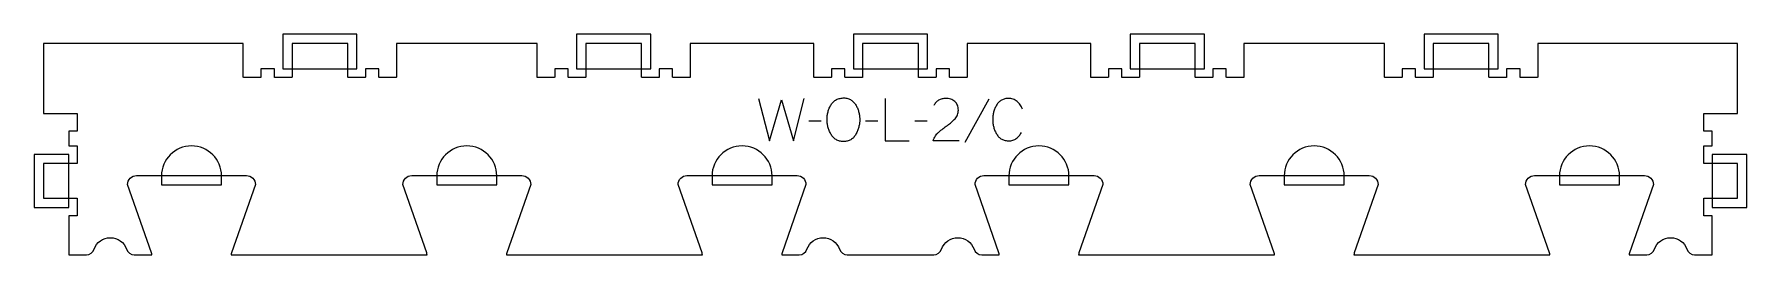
# Model space of a CAD drawing. Extents: x -6 to 1206, y 0 to 156.
import ezdxf

# ---------------------------------------------------------------- set-up
doc = ezdxf.new("R2010")
doc.units = 0
for name, color, linetype in [('1_ANYTOOL_1MMDEEP_LABELS_S', 2, 'CONTINUOUS'), ('4_ANYTOOL_CUTTHROUGH_OUTSI', 5, 'CONTINUOUS'), ('5_ANYTOOL_HALF_MILL_9MM_IN', 3, 'CONTINUOUS')]:
    doc.layers.add(name, color=color, linetype=linetype)

msp = doc.modelspace()

# ---------------------------------------------------------------- linework, layer by layer
at = {"layer": '1_ANYTOOL_1MMDEEP_LABELS_S'}
for p, q in [((669.478561, 110.124661), (652.292847, 79.353232)), ((550.764276, 94.481804), (541.978561, 94.39609)), ((590.792847, 94.481804), (582.007133, 94.39609)), ((625.678561, 94.481804), (616.892847, 94.39609))]:
    msp.add_line(p, q, dxfattribs=at)
for points in [[(506.407133, 110.59609), (514.121419, 80.59609), (522.564276, 109.69609), (531.04999, 80.59609), (538.54999, 110.59609)], [(595.935704, 110.59609), (595.935704, 80.59609), (613.035704, 80.59609)]]:
    msp.add_lwpolyline(points, dxfattribs=at)
msp.add_lwpolyline([(566.835704, 110.938947, -0.064784), (569.50966, 110.591025, -0.088904), (571.935704, 109.460375, -0.05419), (573.858269, 107.768245, -0.051179), (575.385704, 105.710375, -0.041653), (576.567904, 103.281603, -0.036749), (577.357133, 100.69609, -0.024892), (577.814912, 98.076826, -0.030823), (577.978561, 95.424661, -0.034269), (577.802042, 92.852164, -0.031918), (577.28749, 90.324661, -0.031725), (576.399303, 87.715264, -0.026303), (575.214276, 85.224661, -0.058719), (573.690495, 83.062914, -0.077745), (571.651776, 81.399661, -0.077243), (569.164788, 80.420823, -0.055252), (566.492847, 80.124661, -0.054051), (563.738922, 80.42324, -0.077615), (561.173204, 81.42109, -0.078558), (559.098131, 83.108163, -0.060481), (557.557133, 85.310375, -0.02629), (556.370472, 87.849594, -0.031299), (555.483919, 90.506804, -0.031469), (554.96888, 93.093619, -0.033416), (554.792847, 95.724661, -0.032847), (554.971525, 98.44161, -0.035049), (555.516061, 101.10859, -0.03503), (556.432035, 103.685628, -0.032231), (557.685704, 106.117518, -0.062518), (559.307593, 108.184612, -0.074052), (561.419633, 109.73359, -0.072322), (564.046486, 110.66448, -0.049083)], format="xyb", close=True, dxfattribs=at)
for points in [[(648.264276, 80.638947), (629.964276, 80.681804, -0.034491), (630.627054, 82.429136, -0.037732), (631.533919, 84.062161, -0.037744), (632.673213, 85.536797, -0.03482), (634.014276, 86.831804, -0.00859), (636.973501, 89.230387, -0.008791), (640.014276, 91.524661, 0.020588), (642.833564, 93.758104, 0.025206), (645.435704, 96.238947, 0.046908), (646.456299, 97.540189, 0.051091), (647.203561, 99.013947, 0.050722), (647.652294, 100.662121, 0.041139), (647.792847, 102.367518, 0.039396), (647.650202, 104.175104, 0.058519), (647.160704, 105.913947, 0.060358), (646.370147, 107.321063, 0.061397), (645.264276, 108.49609, 0.048006), (643.908319, 109.418049, 0.045901), (642.403561, 110.07109, 0.045216), (640.6635, 110.473649, 0.034258), (638.878561, 110.59609, 0.055622), (636.243991, 110.302102, 0.079896), (633.79999, 109.32109, 0.080617), (631.830603, 107.655389, 0.060287), (630.392847, 105.49609)], [(693.092847, 103.09609, 0.059291), (691.556686, 106.025506, 0.066881), (689.342847, 108.474661, 0.04529), (688.025862, 109.398538, 0.046757), (686.56249, 110.065732, 0.04633), (684.922578, 110.470064, 0.037303), (683.235704, 110.59609, 0.054828), (680.730064, 110.320504, 0.073548), (678.38749, 109.422875, 0.073729), (676.418168, 107.894642, 0.056205), (674.89999, 105.903232, 0.033355), (673.678821, 103.513357, 0.034965), (672.794633, 100.980018, 0.034911), (672.264605, 98.312011, 0.031589), (672.092847, 95.59609, 0.032085), (672.26735, 92.879461, 0.035383), (672.805347, 90.212161, 0.035431), (673.703836, 87.677004, 0.033598), (674.942847, 85.288947, 0.058628), (676.505048, 83.288062, 0.073381), (678.526776, 81.769304, 0.072539), (680.972749, 80.86825, 0.05208), (683.578561, 80.59609, 0.033243), (685.019936, 80.692026, 0.042283), (686.428561, 81.003232, 0.042766), (687.671258, 81.510322, 0.044269), (688.807133, 82.224661, 0.055485), (690.818928, 84.139562, 0.045948), (692.407133, 86.424661)]]:
    msp.add_lwpolyline(points, format="xyb", dxfattribs=at)
at = {"layer": '4_ANYTOOL_CUTTHROUGH_OUTSI'}
msp.add_lwpolyline([(630.404437, 0, 0.317837), (635.825589, 3.833333, -0.707107), (658.924411, 3.833333, 0.317837), (664.345563, 0), (676.744563, 0, 0.061784), (676.509569, 1.39487), (659.614035, 49.667412, -0.084368), (659.6, 49.75, -0.414214), (665.85, 56), (743.85, 56, -0.414214), (750.1, 49.75, -0.084368), (750.085965, 49.667412), (733.186852, 1.383805, 0.061178), (732.955437, 0), (871.644563, 0, 0.061784), (871.409569, 1.39487), (854.514035, 49.667412, -0.084368), (854.5, 49.75, -0.414214), (860.75, 56), (938.75, 56, -0.414214), (945, 49.75, -0.084368), (944.985965, 49.667412), (928.086852, 1.383805, 0.061178), (927.855437, 0), (1066.544563, 0, 0.061784), (1066.309569, 1.39487), (1049.414035, 49.667412, -0.084368), (1049.4, 49.75, -0.414214), (1055.65, 56), (1133.65, 56, -0.414214), (1139.9, 49.75, -0.084368), (1139.885965, 49.667412), (1122.986852, 1.383805, 0.061178), (1122.755437, 0), (1135.154437, 0, 0.317837), (1140.575589, 3.833333, -0.707107), (1163.674411, 3.833333, 0.317837), (1169.095563, 0), (1181.5, 0), (1181.5, 27.5), (1175.75, 27.5, -0.414214), (1175.5, 27.75), (1175.5, 39.75, -0.414214), (1175.75, 40), (1199.5, 40), (1199.5, 64.5), (1175.75, 64.5, -0.414214), (1175.5, 64.75), (1175.5, 76.75, -0.414214), (1175.75, 77), (1181.5, 77), (1181.5, 87.5), (1175.75, 87.5, -0.414214), (1175.5, 87.75), (1175.5, 99.75, -0.414214), (1175.75, 100), (1199.5, 100), (1199.5, 149.5), (1058, 149.5), (1058, 125.75, -0.414214), (1057.75, 125.5), (1045.75, 125.5, -0.414214), (1045.5, 125.75), (1045.5, 131.5), (1036, 131.5), (1036, 125.75, -0.414214), (1035.75, 125.5), (1023.75, 125.5, -0.414214), (1023.5, 125.75), (1023.5, 149.5), (984, 149.5), (984, 125.75, -0.414214), (983.75, 125.5), (971.75, 125.5, -0.414214), (971.5, 125.75), (971.5, 131.5), (962, 131.5), (962, 125.75, -0.414214), (961.75, 125.5), (949.75, 125.5, -0.414214), (949.5, 125.75), (949.5, 149.5), (850, 149.5), (850, 125.75, -0.414214), (849.75, 125.5), (837.75, 125.5, -0.414214), (837.5, 125.75), (837.5, 131.5), (828, 131.5), (828, 125.75, -0.414214), (827.75, 125.5), (815.75, 125.5, -0.414214), (815.5, 125.75), (815.5, 149.5), (776, 149.5), (776, 125.75, -0.414214), (775.75, 125.5), (763.75, 125.5, -0.414214), (763.5, 125.75), (763.5, 131.5), (754, 131.5), (754, 125.75, -0.414214), (753.75, 125.5), (741.75, 125.5, -0.414214), (741.5, 125.75), (741.5, 149.5), (654, 149.5), (654, 125.75, -0.414214), (653.75, 125.5), (641.75, 125.5, -0.414214), (641.5, 125.75), (641.5, 131.5), (632, 131.5), (632, 125.75, -0.414214), (631.75, 125.5), (619.75, 125.5, -0.414214), (619.5, 125.75), (619.5, 149.5), (580, 149.5), (580, 125.75, -0.414214), (579.75, 125.5), (567.75, 125.5, -0.414214), (567.5, 125.75), (567.5, 131.5), (558, 131.5), (558, 125.75, -0.414214), (557.75, 125.5), (545.75, 125.5, -0.414214), (545.5, 125.75), (545.5, 149.5), (458, 149.5), (458, 125.75, -0.414214), (457.75, 125.5), (445.75, 125.5, -0.414214), (445.5, 125.75), (445.5, 131.5), (436, 131.5), (436, 125.75, -0.414214), (435.75, 125.5), (423.75, 125.5, -0.414214), (423.5, 125.75), (423.5, 149.5), (384, 149.5), (384, 125.75, -0.414214), (383.75, 125.5), (371.75, 125.5, -0.414214), (371.5, 125.75), (371.5, 131.5), (362, 131.5), (362, 125.75, -0.414214), (361.75, 125.5), (349.75, 125.5, -0.414214), (349.5, 125.75), (349.5, 149.5), (250, 149.5), (250, 125.75, -0.414214), (249.75, 125.5), (237.75, 125.5, -0.414214), (237.5, 125.75), (237.5, 131.5), (228, 131.5), (228, 125.75, -0.414214), (227.75, 125.5), (215.75, 125.5, -0.414214), (215.5, 125.75), (215.5, 149.5), (176, 149.5), (176, 125.75, -0.414214), (175.75, 125.5), (163.75, 125.5, -0.414214), (163.5, 125.75), (163.5, 131.5), (154, 131.5), (154, 125.75, -0.414214), (153.75, 125.5), (141.75, 125.5, -0.414214), (141.5, 125.75), (141.5, 149.5), (0, 149.5), (0, 100), (23.75, 100, -0.414214), (24, 99.75), (24, 87.75, -0.414214), (23.75, 87.5), (18, 87.5), (18, 77), (23.75, 77, -0.414214), (24, 76.75), (24, 64.75, -0.414214), (23.75, 64.5), (0, 64.5), (0, 40), (23.75, 40, -0.414214), (24, 39.75), (24, 27.75, -0.414214), (23.75, 27.5), (18, 27.5), (18, 0), (30.404437, 0, 0.317837), (35.825589, 3.833333, -0.707107), (58.924411, 3.833333, 0.317837), (64.345563, 0), (76.744563, 0, 0.061784), (76.509569, 1.39487), (59.614035, 49.667412, -0.084368), (59.6, 49.75, -0.414214), (65.85, 56), (143.85, 56, -0.414214), (150.1, 49.75, -0.084368), (150.085965, 49.667412), (133.186852, 1.383805, 0.061178), (132.955437, 0), (271.644563, 0, 0.061784), (271.409569, 1.39487), (254.514035, 49.667412, -0.084368), (254.5, 49.75, -0.414214), (260.75, 56), (338.75, 56, -0.414214), (345, 49.75, -0.084368), (344.985965, 49.667412), (328.086852, 1.383805, 0.061178), (327.855437, 0), (466.544563, 0, 0.061784), (466.309569, 1.39487), (449.414035, 49.667412, -0.084368), (449.4, 49.75, -0.414214), (455.65, 56), (533.65, 56, -0.414214), (539.9, 49.75, -0.084368), (539.885965, 49.667412), (522.986852, 1.383805, 0.061178), (522.755437, 0), (535.154437, 0, 0.317837), (540.575589, 3.833333, -0.707107), (563.674411, 3.833333, 0.317837), (569.095563, 0)], format="xyb", close=True, dxfattribs=at)
at = {"layer": '5_ANYTOOL_HALF_MILL_9MM_IN'}
for points in [[(175.5, 131.5), (216, 131.5), (222, 131.5), (222, 149.74), (222, 156), (169.5, 156), (169.5, 149.74), (169.5, 131.5)], [(383.5, 131.5), (424, 131.5), (430, 131.5), (430, 149.74), (430, 156), (377.5, 156), (377.5, 149.74), (377.5, 131.5)], [(579.5, 131.5), (620, 131.5), (626, 131.5), (626, 149.74), (626, 156), (573.5, 156), (573.5, 149.74), (573.5, 131.5)], [(775.5, 131.5), (816, 131.5), (822, 131.5), (822, 149.74), (822, 156), (769.5, 156), (769.5, 149.74), (769.5, 131.5)], [(983.5, 131.5), (1024, 131.5), (1030, 131.5), (1030, 149.74), (1030, 156), (977.5, 156), (977.5, 149.74), (977.5, 131.5)], [(18, 39.5), (18, 65), (18, 71), (-6.5, 71), (-6.5, 64.74), (-6.5, 39.76), (-6.5, 33.5), (18, 33.5)], [(1181.5, 65), (1181.5, 39.5), (1181.5, 33.5), (1199.74, 33.5), (1206, 33.5), (1206, 71), (1199.74, 71), (1181.5, 71)]]:
    msp.add_lwpolyline(points, close=True, dxfattribs=at)
for points in [[(126.1, 55.75, 1), (83.6, 55.75), (83.6, 49.5), (126.1, 49.5)], [(321, 55.75, 1), (278.5, 55.75), (278.5, 49.5), (321, 49.5)], [(515.9, 55.75, 1), (473.4, 55.75), (473.4, 49.5), (515.9, 49.5)], [(726.1, 55.75, 1), (683.6, 55.75), (683.6, 49.5), (726.1, 49.5)], [(921, 55.75, 1), (878.5, 55.75), (878.5, 49.5), (921, 49.5)], [(1115.9, 55.75, 1), (1073.4, 55.75), (1073.4, 49.5), (1115.9, 49.5)]]:
    msp.add_lwpolyline(points, format="xyb", close=True, dxfattribs=at)

doc.saveas('drawing.dxf')
